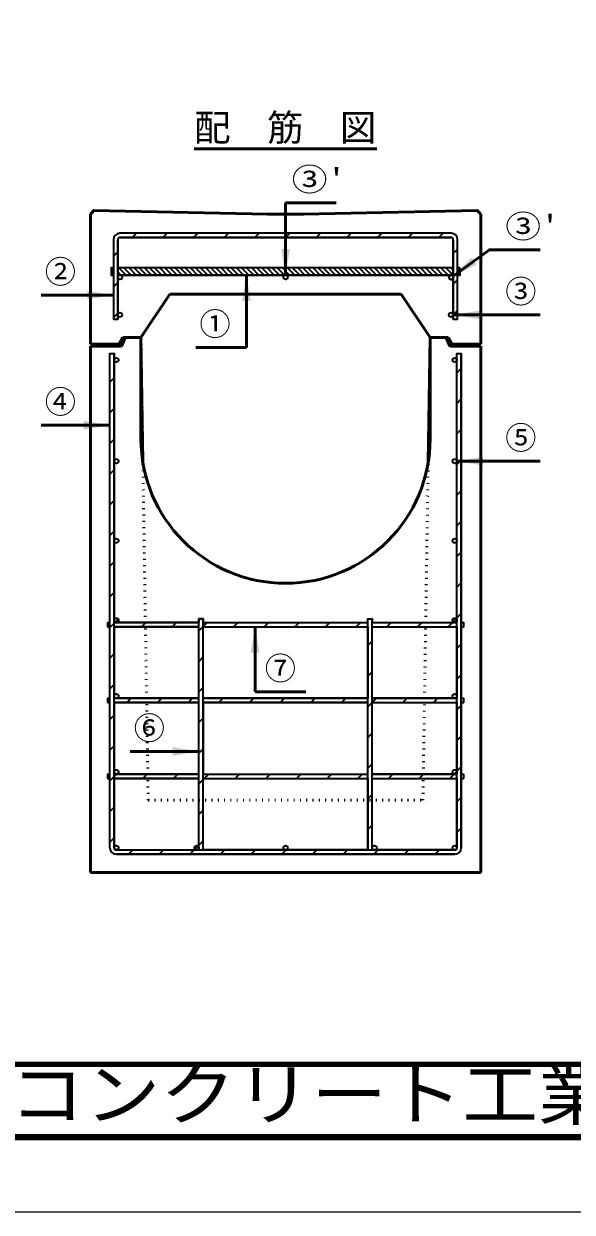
# Model space of a CAD drawing. Units: millimetres, scale not verified. Extents: x -2102 to 2102, y -1485 to 1485.
# Drawn here: x -1067 to -308, y -1485 to 159 of the extents above; entities that cross this region are included whole.
import ezdxf
from ezdxf.enums import TextEntityAlignment as Align

# ---------------------------------------------------------------- set-up
doc = ezdxf.new("R2010")
doc.units = ezdxf.units.MM
doc.header["$LTSCALE"] = 5
doc.linetypes.add('DOTTED', pattern=[1.75, 0.25, -1.5])
doc.layers.add('0-0_V-nasSTD', color=7, linetype='Continuous', lineweight=35)
doc.layers.add('0-1_0', color=7, linetype='Continuous', lineweight=50)
doc.styles.add('ＭＳ ゴシック', font='')
doc.styles.get('ＭＳ ゴシック').set_extended_font_data('MS Gothic')

msp = doc.modelspace()

# ---------------------------------------------------------------- linework, layer by layer
at = {"layer": '0-0_V-nasSTD', "lineweight": 50}
for p, q in [((-704.971, -88.256), (-704.971, -188.256)), ((-634.971, -88.256), (-704.971, -88.256)), ((-434.971, -283.756), (-434.971, -103.756)), ((-759.071, -288.256), (-759.071, -188.256)), ((-1042.971, -215.95), (-942.971, -215.95)), ((-864.971, -214.756), (-904.971, -274.756)), ((-864.971, -214.756), (-544.971, -214.756)), ((-544.971, -214.756), (-504.971, -274.756)), ((-352.971, -243.256), (-472.971, -243.256)), ((-926.971, -274.756), (-931.971, -286.756)), ((-929.971, -274.756), (-904.971, -274.756)), ((-904.971, -274.756), (-926.971, -274.756)), ((-904.971, -274.756), (-904.971, -414.756)), ((-904.971, -274.756), (-902.272, -447.503)), ((-504.971, -274.756), (-507.67, -447.503)), ((-479.971, -274.756), (-504.971, -274.756)), ((-504.971, -274.756), (-504.971, -414.756)), ((-504.971, -274.756), (-482.971, -274.756)), ((-482.971, -274.756), (-477.971, -286.756)), ((-931.971, -286.756), (-974.971, -286.756)), ((-974.971, -1014.756), (-974.971, -286.756)), ((-829.071, -288.256), (-759.071, -288.256)), ((-477.971, -286.756), (-434.971, -286.756)), ((-434.971, -1014.756), (-434.971, -286.756)), ((-1042.971, -395.964), (-947.971, -395.964)), ((-352.971, -445.756), (-467.971, -445.756)), ((-747.098, -764.756), (-747.098, -674.756)), ((-747.098, -764.756), (-677.098, -764.756)), ((-919.971, -847.409), (-824.971, -847.409)), ((-974.971, -1014.756), (-434.971, -1014.756))]:
    msp.add_line(p, q, dxfattribs=at)
at = {"layer": '0-0_V-nasSTD'}
for p, q in [((-475.971, -130.256), (-933.971, -130.256)), ((-475.971, -130.256), (-933.971, -130.256)), ((-917.333, -136.256), (-911.333, -130.256)), ((-874.906, -136.256), (-868.906, -130.256)), ((-832.48, -136.256), (-826.48, -130.256)), ((-790.053, -136.256), (-784.053, -130.256)), ((-747.627, -136.256), (-741.627, -130.256)), ((-705.201, -136.256), (-699.201, -130.256)), ((-662.774, -136.256), (-656.774, -130.256)), ((-620.348, -136.256), (-614.348, -130.256)), ((-577.921, -136.256), (-571.921, -130.256)), ((-535.495, -136.256), (-529.495, -130.256)), ((-493.068, -136.256), (-487.068, -130.256)), ((-942.971, -139.256), (-942.971, -249.256)), ((-942.971, -139.256), (-942.971, -178.256)), ((-936.971, -139.256), (-936.971, -249.256)), ((-475.971, -136.256), (-933.971, -136.256)), ((-933.971, -136.256), (-475.971, -136.256)), ((-472.971, -249.256), (-472.971, -139.256)), ((-466.971, -249.256), (-466.971, -139.256)), ((-942.971, -161.894), (-936.971, -155.894)), ((-472.971, -158.584), (-466.971, -152.584)), ((-945.971, -178.256), (-945.971, -188.256)), ((-945.971, -178.256), (-942.971, -178.256)), ((-472.971, -178.256), (-936.971, -178.256)), ((-935.623, -178.256), (-925.623, -188.256)), ((-928.552, -178.256), (-918.552, -188.256)), ((-921.481, -178.256), (-911.481, -188.256)), ((-914.41, -178.256), (-904.41, -188.256)), ((-907.339, -178.256), (-897.339, -188.256)), ((-900.268, -178.256), (-890.268, -188.256)), ((-893.197, -178.256), (-883.197, -188.256)), ((-886.126, -178.256), (-876.126, -188.256)), ((-879.055, -178.256), (-869.055, -188.256)), ((-871.984, -178.256), (-861.984, -188.256)), ((-864.912, -178.256), (-854.912, -188.256)), ((-857.841, -178.256), (-847.841, -188.256)), ((-850.77, -178.256), (-840.77, -188.256)), ((-843.699, -178.256), (-833.699, -188.256)), ((-836.628, -178.256), (-826.628, -188.256)), ((-829.557, -178.256), (-819.557, -188.256)), ((-822.486, -178.256), (-812.486, -188.256)), ((-815.415, -178.256), (-805.415, -188.256)), ((-808.344, -178.256), (-798.344, -188.256)), ((-801.273, -178.256), (-791.273, -188.256)), ((-794.202, -178.256), (-784.202, -188.256)), ((-787.131, -178.256), (-777.131, -188.256)), ((-780.06, -178.256), (-770.06, -188.256)), ((-772.989, -178.256), (-762.989, -188.256)), ((-765.918, -178.256), (-755.918, -188.256)), ((-758.846, -178.256), (-748.846, -188.256)), ((-751.775, -178.256), (-741.775, -188.256)), ((-744.704, -178.256), (-734.704, -188.256)), ((-737.633, -178.256), (-727.633, -188.256)), ((-730.562, -178.256), (-720.562, -188.256)), ((-723.491, -178.256), (-713.491, -188.256)), ((-716.42, -178.256), (-706.42, -188.256)), ((-709.349, -178.256), (-699.349, -188.256)), ((-702.278, -178.256), (-692.278, -188.256)), ((-695.207, -178.256), (-685.207, -188.256)), ((-688.136, -178.256), (-678.136, -188.256)), ((-681.065, -178.256), (-671.065, -188.256)), ((-673.994, -178.256), (-663.994, -188.256)), ((-666.923, -178.256), (-656.923, -188.256)), ((-659.852, -178.256), (-649.852, -188.256)), ((-652.78, -178.256), (-642.78, -188.256)), ((-645.709, -178.256), (-635.709, -188.256)), ((-638.638, -178.256), (-628.638, -188.256)), ((-631.567, -178.256), (-621.567, -188.256)), ((-624.496, -178.256), (-614.496, -188.256)), ((-617.425, -178.256), (-607.425, -188.256)), ((-610.354, -178.256), (-600.354, -188.256)), ((-603.283, -178.256), (-593.283, -188.256)), ((-596.212, -178.256), (-586.212, -188.256)), ((-589.141, -178.256), (-579.141, -188.256)), ((-582.07, -178.256), (-572.07, -188.256)), ((-574.999, -178.256), (-564.999, -188.256)), ((-567.928, -178.256), (-557.928, -188.256)), ((-560.857, -178.256), (-550.857, -188.256)), ((-553.785, -178.256), (-543.785, -188.256)), ((-546.714, -178.256), (-536.714, -188.256)), ((-539.643, -178.256), (-529.643, -188.256)), ((-532.572, -178.256), (-522.572, -188.256)), ((-525.501, -178.256), (-515.501, -188.256)), ((-518.43, -178.256), (-508.43, -188.256)), ((-511.359, -178.256), (-501.359, -188.256)), ((-504.288, -178.256), (-494.288, -188.256)), ((-497.217, -178.256), (-487.217, -188.256)), ((-490.146, -178.256), (-480.146, -188.256)), ((-483.075, -178.256), (-473.075, -188.256)), ((-476.004, -178.256), (-472.971, -181.289)), ((-466.971, -178.256), (-463.971, -178.256)), ((-466.971, -180.217), (-463.971, -183.217)), ((-463.971, -178.256), (-463.971, -188.256)), ((-945.971, -182.05), (-942.971, -185.05)), ((-945.971, -188.256), (-942.971, -188.256)), ((-936.971, -183.979), (-932.694, -188.256)), ((-472.971, -188.256), (-936.971, -188.256)), ((-932.546, -193.896), (-931.331, -192.68)), ((-704.767, -194.249), (-701.978, -191.459)), ((-472.971, -201.011), (-466.971, -195.011)), ((-466.971, -187.289), (-466.004, -188.256)), ((-466.971, -188.256), (-463.971, -188.256)), ((-942.971, -204.32), (-936.971, -198.32)), ((-942.971, -246.747), (-936.971, -240.747)), ((-475.783, -246.25), (-472.977, -243.443)), ((-472.971, -243.437), (-466.971, -237.437)), ((-942.971, -249.256), (-936.971, -249.256)), ((-472.971, -249.256), (-466.971, -249.256)), ((-947.971, -296.756), (-941.971, -296.756)), ((-947.971, -980.756), (-947.971, -296.756)), ((-941.971, -980.756), (-941.971, -296.756)), ((-467.971, -296.756), (-461.971, -296.756)), ((-467.971, -980.756), (-467.971, -296.756)), ((-461.971, -980.756), (-461.971, -296.756)), ((-467.971, -323.29), (-461.971, -317.29)), ((-947.971, -336.6), (-941.971, -330.6)), ((-467.971, -365.716), (-461.971, -359.716)), ((-947.971, -379.026), (-941.971, -373.026)), ((-467.971, -408.143), (-461.971, -402.143)), ((-947.971, -421.452), (-941.971, -415.452)), ((-947.971, -463.879), (-941.971, -457.879)), ((-467.971, -450.569), (-461.971, -444.569)), ((-467.971, -492.996), (-461.971, -486.996)), ((-947.971, -506.305), (-941.971, -500.305)), ((-467.971, -535.422), (-461.971, -529.422)), ((-947.971, -548.732), (-941.971, -542.732)), ((-467.971, -577.849), (-461.971, -571.849)), ((-947.971, -591.158), (-941.971, -585.158)), ((-467.971, -620.275), (-461.971, -614.275)), ((-947.971, -633.584), (-941.971, -627.584)), ((-467.971, -662.701), (-461.971, -656.701)), ((-950.971, -668.756), (-950.971, -674.756)), ((-950.971, -668.756), (-947.971, -668.756)), ((-947.971, -676.011), (-940.716, -668.756)), ((-824.971, -668.756), (-941.971, -668.756)), ((-940.37, -668.41), (-936.317, -664.357)), ((-904.289, -674.756), (-898.289, -668.756)), ((-861.863, -674.756), (-855.863, -668.756)), ((-824.971, -983.756), (-824.971, -663.756)), ((-824.971, -663.756), (-818.971, -663.756)), ((-824.971, -680.29), (-813.436, -668.756)), ((-818.971, -983.756), (-818.971, -663.756)), ((-818.971, -668.756), (-590.971, -668.756)), ((-777.01, -674.756), (-771.01, -668.756)), ((-734.584, -674.756), (-728.584, -668.756)), ((-692.157, -674.756), (-686.157, -668.756)), ((-649.731, -674.756), (-643.731, -668.756)), ((-607.304, -674.756), (-601.304, -668.756)), ((-590.971, -983.756), (-590.971, -663.756)), ((-590.971, -663.756), (-584.971, -663.756)), ((-584.971, -983.756), (-584.971, -663.756)), ((-584.971, -668.756), (-467.971, -668.756)), ((-564.878, -674.756), (-558.878, -668.756)), ((-522.452, -674.756), (-516.452, -668.756)), ((-480.025, -674.756), (-474.025, -668.756)), ((-473.119, -667.85), (-468.877, -663.607)), ((-950.971, -674.756), (-947.971, -674.756)), ((-941.971, -674.756), (-824.971, -674.756)), ((-818.971, -674.756), (-590.971, -674.756)), ((-584.971, -674.756), (-467.971, -674.756)), ((-461.971, -674.756), (-458.971, -674.756)), ((-590.971, -700.849), (-584.971, -694.849)), ((-467.971, -705.128), (-461.971, -699.128)), ((-947.971, -718.437), (-941.971, -712.437)), ((-824.971, -722.716), (-818.971, -716.716)), ((-590.971, -743.275), (-584.971, -737.275)), ((-947.971, -760.864), (-941.971, -754.864)), ((-467.971, -747.554), (-461.971, -741.554)), ((-824.971, -765.143), (-818.971, -759.143)), ((-950.971, -773.756), (-950.971, -779.756)), ((-950.971, -773.756), (-947.971, -773.756)), ((-950.971, -779.756), (-947.971, -779.756)), ((-824.971, -773.756), (-941.971, -773.756)), ((-938.971, -773.756), (-941.971, -773.756)), ((-941.971, -779.756), (-824.971, -779.756)), ((-924.436, -779.756), (-918.436, -773.756)), ((-882.01, -779.756), (-876.01, -773.756)), ((-839.584, -779.756), (-833.584, -773.756)), ((-818.971, -773.756), (-590.971, -773.756)), ((-818.971, -779.756), (-590.971, -779.756)), ((-797.157, -779.756), (-791.157, -773.756)), ((-754.731, -779.756), (-748.731, -773.756)), ((-712.304, -779.756), (-706.304, -773.756)), ((-669.878, -779.756), (-663.878, -773.756)), ((-627.452, -779.756), (-621.452, -773.756)), ((-590.971, -785.701), (-579.025, -773.756)), ((-584.971, -773.756), (-467.971, -773.756)), ((-584.971, -779.756), (-467.971, -779.756)), ((-542.599, -779.756), (-536.599, -773.756)), ((-500.172, -779.756), (-494.172, -773.756)), ((-470.971, -773.756), (-467.971, -773.756)), ((-467.971, -789.981), (-461.971, -783.981)), ((-461.971, -779.756), (-458.971, -779.756)), ((-947.971, -803.29), (-941.971, -797.29)), ((-824.971, -807.569), (-818.971, -801.569)), ((-590.971, -828.128), (-584.971, -822.128)), ((-467.971, -832.407), (-461.971, -826.407)), ((-947.971, -845.716), (-941.971, -839.716)), ((-824.971, -849.996), (-818.971, -843.996)), ((-590.971, -870.554), (-584.971, -864.554)), ((-467.971, -874.833), (-461.971, -868.833)), ((-950.971, -878.756), (-950.971, -884.756)), ((-950.971, -878.756), (-947.971, -878.756)), ((-950.971, -884.756), (-947.971, -884.756)), ((-947.971, -888.143), (-938.584, -878.756)), ((-824.971, -878.756), (-941.971, -878.756)), ((-941.971, -878.756), (-938.971, -878.756)), ((-941.971, -884.756), (-824.971, -884.756)), ((-938.555, -878.727), (-936, -876.172)), ((-902.157, -884.756), (-896.157, -878.756)), ((-859.731, -884.756), (-853.731, -878.756)), ((-824.971, -892.422), (-818.971, -886.422)), ((-818.971, -878.756), (-590.971, -878.756)), ((-818.971, -884.756), (-590.971, -884.756)), ((-817.304, -884.756), (-811.304, -878.756)), ((-774.878, -884.756), (-768.878, -878.756)), ((-732.452, -884.756), (-726.452, -878.756)), ((-690.025, -884.756), (-684.025, -878.756)), ((-647.599, -884.756), (-641.599, -878.756)), ((-605.172, -884.756), (-599.172, -878.756)), ((-590.971, -884.756), (-590.971, -914.756)), ((-584.971, -878.756), (-467.971, -878.756)), ((-584.971, -884.756), (-467.971, -884.756)), ((-584.971, -914.756), (-584.971, -884.756)), ((-562.746, -884.756), (-556.746, -878.756)), ((-520.32, -884.756), (-514.32, -878.756)), ((-477.893, -884.756), (-471.893, -878.756)), ((-471.782, -878.644), (-468.082, -874.945)), ((-470.971, -878.756), (-467.971, -878.756)), ((-461.971, -884.756), (-458.971, -884.756)), ((-590.971, -912.981), (-584.971, -906.981)), ((-467.971, -917.26), (-461.971, -911.26)), ((-947.971, -930.569), (-941.971, -924.569)), ((-824.971, -934.849), (-818.971, -928.849)), ((-590.971, -955.407), (-584.971, -949.407)), ((-467.971, -959.686), (-461.971, -953.686)), ((-947.971, -972.996), (-941.971, -966.996)), ((-938.971, -983.756), (-470.971, -983.756)), ((-922.304, -989.756), (-916.304, -983.756)), ((-879.878, -989.756), (-873.878, -983.756)), ((-837.452, -989.756), (-831.452, -983.756)), ((-830.319, -982.623), (-826.104, -978.408)), ((-824.971, -977.275), (-818.971, -971.275)), ((-795.025, -989.756), (-789.025, -983.756)), ((-752.599, -989.756), (-746.599, -983.756)), ((-710.172, -989.756), (-704.172, -983.756)), ((-704.017, -983.6), (-702.127, -981.71)), ((-667.746, -989.756), (-661.746, -983.756)), ((-625.32, -989.756), (-619.32, -983.756)), ((-584.971, -983.756), (-584.971, -980.756)), ((-582.893, -989.756), (-576.893, -983.756)), ((-540.467, -989.756), (-534.467, -983.756)), ((-498.04, -989.756), (-492.04, -983.756)), ((-938.971, -989.756), (-470.971, -989.756)), ((-470.971, -989.756), (-938.971, -989.756))]:
    msp.add_line(p, q, dxfattribs=at)
at = {"layer": '0-0_V-nasSTD', "linetype": 'DOTTED', "lineweight": 50}
msp.add_line((-514.971, -914.756), (-504.971, -274.756), dxfattribs=at)
at = {"layer": '0-0_V-nasSTD', "lineweight": 18}
for points in [[(-2102.5, -1485), (-2102.5, 1485), (2102.5, 1485), (2102.5, -1485)], [(-2002.5, -1385), (-2002.5, 1385), (2002.5, 1385), (2002.5, -1385)]]:
    msp.add_lwpolyline(points, close=True, dxfattribs=at)
at = {"layer": '0-0_V-nasSTD', "lineweight": 100}
msp.add_lwpolyline([(-1997.5, 1380), (-1997.5, -1380), (1997.5, -1380), (1997.5, 1380)], close=True, dxfattribs=at)
at = {"layer": '0-0_V-nasSTD', "lineweight": 50}
for points in [[(-679.971, -103.756), (-439.971, -98.756), (-434.971, -103.756)], [(-352.971, -153.256), (-422.971, -153.256), (-473.258, -189.976)], [(-974.971, -283.756), (-934.971, -283.756), (-929.971, -274.756)], [(-434.971, -283.756), (-474.971, -283.756), (-479.971, -274.756)]]:
    msp.add_lwpolyline(points, dxfattribs=at)
at = {"layer": '0-0_V-nasSTD'}
for points in [[(-942.971, -178.256), (-942.971, -188.256), (-942.971, -249.256), (-936.971, -249.256), (-936.971, -243.256), (-936.971, -191.256), (-936.971, -188.256), (-936.971, -178.256), (-936.971, -139.256)], [(-472.971, -139.256), (-472.971, -178.256), (-472.971, -188.256), (-472.971, -191.256), (-472.971, -243.256), (-472.971, -249.256), (-466.971, -249.256), (-466.971, -188.256), (-466.971, -178.256), (-466.971, -139.256)], [(-936.971, -191.256), (-936.971, -188.256), (-933.971, -188.256)], [(-475.971, -188.256), (-472.971, -188.256), (-472.971, -191.256)], [(-947.971, -773.756), (-947.971, -674.756), (-950.971, -674.756), (-950.971, -668.756), (-947.971, -668.756), (-947.971, -296.756), (-941.971, -296.756), (-941.971, -305.756), (-941.971, -445.756), (-941.971, -555.756), (-941.971, -665.756), (-941.971, -668.756), (-938.971, -668.756), (-898.815, -668.756), (-824.971, -668.756), (-824.971, -663.756), (-818.971, -663.756), (-818.971, -668.756), (-590.971, -668.756), (-590.971, -663.756), (-584.971, -663.756), (-584.971, -668.756), (-511.127, -668.756), (-470.971, -668.756), (-467.971, -668.756), (-467.971, -665.756), (-467.971, -555.756), (-467.971, -445.756), (-467.971, -305.756), (-467.971, -296.756), (-461.971, -296.756), (-461.971, -668.756), (-458.971, -668.756), (-458.971, -674.756), (-461.971, -674.756), (-461.971, -773.756), (-458.971, -773.756), (-458.971, -779.756), (-461.971, -779.756), (-461.971, -878.756)], [(-938.971, -668.756), (-941.971, -668.756), (-941.971, -665.756)], [(-818.971, -668.756), (-818.971, -663.756), (-824.971, -663.756), (-824.971, -668.756)], [(-461.971, -668.756), (-458.971, -668.756), (-458.971, -674.756)], [(-947.971, -980.756), (-947.971, -884.756), (-950.971, -884.756), (-950.971, -878.756), (-947.971, -878.756), (-947.971, -779.756), (-950.971, -779.756), (-950.971, -773.756), (-947.971, -773.756)], [(-461.971, -773.756), (-458.971, -773.756), (-458.971, -779.756)], [(-824.971, -914.756), (-824.971, -884.756), (-895.44, -884.756), (-941.971, -884.756), (-941.971, -980.756)], [(-584.971, -884.756), (-514.502, -884.756), (-467.971, -884.756), (-467.971, -980.756)], [(-470.971, -983.756), (-581.971, -983.756), (-584.971, -983.756), (-584.971, -980.756), (-584.971, -914.756), (-584.971, -884.756)], [(-461.971, -878.756), (-458.971, -878.756), (-458.971, -884.756)], [(-461.971, -878.756), (-458.971, -878.756), (-458.971, -884.756), (-461.971, -884.756), (-461.971, -980.756)], [(-938.971, -983.756), (-827.971, -983.756), (-824.971, -983.756), (-824.971, -980.756), (-824.971, -914.756)], [(-824.971, -980.756), (-824.971, -983.756), (-827.971, -983.756)]]:
    msp.add_lwpolyline(points, dxfattribs=at)
for points in [[(-942.971, -178.256), (-945.971, -178.256), (-945.971, -188.256), (-942.971, -188.256)], [(-475.971, -188.256), (-472.971, -188.256), (-472.971, -178.256), (-704.971, -178.256), (-936.971, -178.256), (-936.971, -188.256), (-933.971, -188.256)], [(-463.971, -178.256), (-466.971, -178.256), (-466.971, -188.256), (-463.971, -188.256)], [(-824.971, -773.756), (-824.971, -674.756), (-898.721, -674.756), (-941.971, -674.756), (-941.971, -770.756), (-941.971, -773.756), (-938.971, -773.756), (-897.174, -773.756)], [(-818.971, -674.756), (-590.971, -674.756), (-590.971, -773.756), (-818.971, -773.756)], [(-584.971, -773.756), (-584.971, -674.756), (-511.221, -674.756), (-467.971, -674.756), (-467.971, -770.756), (-467.971, -773.756), (-470.971, -773.756), (-512.768, -773.756)], [(-824.971, -878.756), (-824.971, -779.756), (-897.08, -779.756), (-941.971, -779.756), (-941.971, -875.756), (-941.971, -878.756), (-938.971, -878.756), (-895.533, -878.756)], [(-590.971, -878.756), (-590.971, -779.756), (-818.971, -779.756), (-818.971, -878.756)], [(-584.971, -878.756), (-584.971, -779.756), (-512.861, -779.756), (-467.971, -779.756), (-467.971, -875.756), (-467.971, -878.756), (-470.971, -878.756), (-514.408, -878.756)], [(-590.971, -884.756), (-590.971, -914.756), (-590.971, -983.756), (-704.971, -983.756), (-818.971, -983.756), (-818.971, -914.756), (-818.971, -884.756)]]:
    msp.add_lwpolyline(points, close=True, dxfattribs=at)
at = {"layer": '0-0_V-nasSTD', "linetype": 'DOTTED', "lineweight": 50}
msp.add_lwpolyline([(-904.971, -274.756), (-894.971, -914.756), (-514.971, -914.756)], dxfattribs=at)
at = {"layer": '0-0_V-nasSTD'}
for centre in [(-933.971, -191.256), (-933.971, -191.256), (-704.971, -191.256), (-704.971, -191.256), (-475.971, -191.256), (-475.971, -191.256), (-933.971, -243.256), (-933.971, -243.256), (-475.971, -243.256), (-475.971, -243.256), (-938.971, -305.756), (-938.971, -305.756), (-470.971, -305.756), (-470.971, -305.756), (-938.971, -445.756), (-938.971, -445.756), (-470.971, -445.756), (-470.971, -445.756), (-938.971, -555.756), (-938.971, -555.756), (-470.971, -555.756), (-470.971, -555.756), (-938.971, -665.756), (-938.971, -665.756), (-470.971, -665.756), (-470.971, -665.756), (-938.971, -770.756), (-938.971, -770.756), (-470.971, -770.756), (-470.971, -770.756), (-938.971, -875.756), (-938.971, -875.756), (-470.971, -875.756), (-470.971, -875.756), (-938.971, -980.756), (-938.971, -980.756), (-827.971, -980.756), (-827.971, -980.756), (-704.971, -980.756), (-704.971, -980.756), (-581.971, -980.756), (-581.971, -980.756), (-470.971, -980.756), (-470.971, -980.756)]:
    msp.add_circle(centre, 3, dxfattribs=at)
for centre, radius, start, end in [((-933.971, -139.256), 9, 90, 180), ((-933.971, -139.256), 9, 90, 180), ((-475.971, -139.256), 9, 0, 90), ((-475.971, -139.256), 9, 0, 90), ((-933.971, -139.256), 3, 90, 180), ((-933.971, -139.256), 3, 90, 180), ((-475.971, -139.256), 3, 0, 90), ((-475.971, -139.256), 3, 0, 90), ((-475.971, -191.256), 3, 90, 207.36074), ((-475.971, -191.256), 3, 90, 207.36074), ((-475.971, -191.256), 3, 207.36074, 0), ((-475.971, -191.256), 3, 0, 90), ((-938.971, -980.756), 9, 180, 270), ((-938.971, -980.756), 9, 180, 270), ((-938.971, -980.756), 3, 180, 270), ((-938.971, -980.756), 3, 180, 270), ((-470.971, -980.756), 3, 270, 0), ((-470.971, -980.756), 9, 270, 0), ((-470.971, -980.756), 9, 270, 0), ((-470.971, -980.756), 3, 270, 0)]:
    msp.add_arc(centre, radius, start, end, dxfattribs=at)
at = {"layer": '0-0_V-nasSTD', "lineweight": 50}
for start, end in [(180, 270), (270, 0)]:
    msp.add_arc((-704.971, -414.756), 200, start, end, dxfattribs=at)
at = {"layer": '0-0_V-nasSTD'}
for points in [[(-710.971, -152.256), (-704.971, -188.256), (-698.971, -152.256)], [(-473.258, -189.976), (-447.722, -163.9), (-444.184, -168.746)], [(-473.258, -189.976), (-444.184, -168.746), (-440.645, -173.591)], [(-765.071, -224.256), (-759.071, -188.256), (-753.071, -224.256)], [(-978.971, -221.95), (-978.971, -209.95), (-942.971, -215.95)], [(-472.971, -243.256), (-436.971, -249.256), (-436.971, -237.256)], [(-983.971, -401.964), (-983.971, -389.964), (-947.971, -395.964)], [(-467.971, -445.756), (-431.971, -451.756), (-431.971, -439.756)], [(-753.098, -710.756), (-747.098, -674.756), (-741.098, -710.756)], [(-860.971, -853.409), (-860.971, -841.409), (-824.971, -847.409)]]:
    msp.add_solid(points, dxfattribs=at)
at = {"layer": '0-1_0'}
for p, q in [((-831.374, -13.756), (-578.568, -13.756)), ((-974.971, -283.756), (-974.971, -103.756)), ((-729.971, -103.756), (-679.971, -103.756))]:
    msp.add_line(p, q, dxfattribs=at)
at = {"layer": '0-1_0', "lineweight": 100}
msp.add_line((-1997.5, -1280), (1997.5, -1280), dxfattribs=at)
at = {"layer": '0-1_0'}
msp.add_lwpolyline([(-729.971, -103.756), (-969.971, -98.756), (-974.971, -103.756)], dxfattribs=at)

# ---------------------------------------------------------------- texts
at = {"layer": '0-0_V-nasSTD', "style": 'ＭＳ ゴシック'}
for s, height, p in [('配\u3000筋\u3000図', 36.95, (-831.374, -13.756)), ('②', 31.67, (-1037.971, -208.95)), ('③', 31.67, (-401.171, -236.256)), ('①', 31.67, (-824.071, -281.256)), ('④', 31.67, (-1037.971, -388.964)), ('⑤', 31.67, (-401.171, -438.756)), ('⑦', 31.67, (-733.698, -757.756)), ('⑥', 31.67, (-914.971, -840.409))]:
    msp.add_text(s, height=height, dxfattribs=at).set_placement(p, align=Align.BOTTOM_LEFT)
for s, height, width, p in [("③'", 31.67, 1.15, (-696.571, -81.256)), ("③'", 31.67, 1.15, (-401.171, -146.256)), ('株式会社船生コンクリート工業', 69.65, 1.1, (-1714.221, -1377.45))]:
    msp.add_text(s, height=height, dxfattribs=dict(at, width=width)).set_placement(p, align=Align.BOTTOM_LEFT)

doc.saveas('drawing.dxf')
